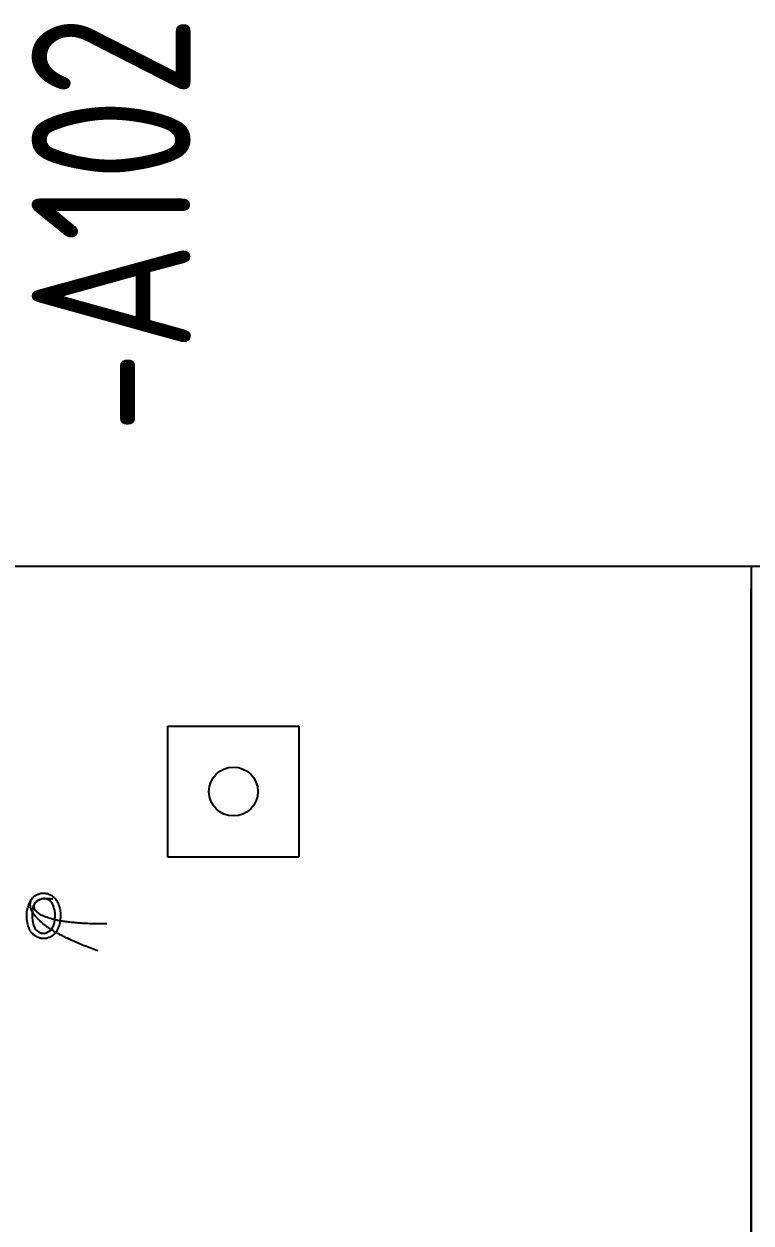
# Model space of a CAD drawing. Extents: x 430 to 1632, y -19 to 271.
# Drawn here: x 554.48 to 570.5, y 235.01 to 261.44 of the extents above; entities that cross this region are included whole.
import ezdxf

# ---------------------------------------------------------------- set-up
doc = ezdxf.new("R2010")
doc.units = 0
doc.header["$LTSCALE"] = 5
doc.header["$MEASUREMENT"] = 0
doc.layers.get('0').update_dxf_attribs({"linetype": 'CONTINUOUS'})
doc.styles.add('DIN', font='DIN.shx', dxfattribs={"width": 0.85})

msp = doc.modelspace()

# ---------------------------------------------------------------- linework, layer by layer
at = {"color": 7, "linetype": 'Continuous'}
msp.add_line((514.272, 249.49), (599.075, 249.49), dxfattribs=at)
at = {"linetype": 'Continuous'}
for p, q in [((542.455, 249.49), (570.496, 249.49)), ((570.496, 249.49), (570.496, 177.546)), ((557.651, 243.077), (557.651, 245.966)), ((557.651, 245.966), (560.54, 245.966)), ((560.54, 245.966), (560.54, 243.077)), ((560.54, 243.077), (557.651, 243.077))]:
    msp.add_line(p, q, dxfattribs=at)
msp.add_line((570.496, 177.561), (570.496, 248.992))
for points in [[(554.55, 241.677), (554.547, 241.705), (554.544, 241.733), (554.543, 241.762), (554.543, 241.79), (554.544, 241.819), (554.546, 241.848), (554.549, 241.877), (554.553, 241.906), (554.559, 241.934), (554.566, 241.963), (554.574, 241.992), (554.583, 242.021), (554.594, 242.049), (554.606, 242.076), (554.62, 242.102), (554.627, 242.115), (554.635, 242.128), (554.643, 242.14), (554.651, 242.152), (554.66, 242.163), (554.67, 242.174), (554.679, 242.185), (554.69, 242.195), (554.7, 242.205), (554.711, 242.214), (554.723, 242.223)], [(556.106, 241.013), (556.067, 241.027), (556.028, 241.041), (555.99, 241.055), (555.952, 241.069), (555.915, 241.083), (555.879, 241.097), (555.843, 241.111), (555.809, 241.125), (555.774, 241.139), (555.74, 241.152), (555.707, 241.166), (555.675, 241.18), (555.643, 241.194), (555.611, 241.207), (555.581, 241.221), (555.551, 241.234), (555.521, 241.248), (555.492, 241.261), (555.463, 241.275), (555.436, 241.288), (555.408, 241.301), (555.382, 241.315), (555.355, 241.328), (555.33, 241.341), (555.305, 241.354), (555.28, 241.367), (555.256, 241.38), (555.232, 241.393), (555.209, 241.406), (555.187, 241.419), (555.165, 241.432), (555.144, 241.445), (555.123, 241.457), (555.102, 241.47), (555.082, 241.482), (555.063, 241.495), (555.044, 241.507), (555.026, 241.52), (555.008, 241.532), (554.99, 241.544), (554.957, 241.569), (554.925, 241.593), (554.895, 241.616), (554.867, 241.64), (554.84, 241.663), (554.816, 241.686), (554.793, 241.708), (554.771, 241.731), (554.752, 241.753), (554.733, 241.774), (554.717, 241.795), (554.702, 241.816), (554.688, 241.837), (554.676, 241.857), (554.665, 241.877), (554.655, 241.896), (554.647, 241.915), (554.64, 241.934), (554.634, 241.952), (554.629, 241.97), (554.626, 241.988), (554.624, 242.005), (554.622, 242.021), (554.622, 242.037), (554.623, 242.053), (554.625, 242.068), (554.628, 242.083), (554.632, 242.098), (554.636, 242.112), (554.642, 242.125), (554.648, 242.138), (554.655, 242.15), (554.663, 242.162), (554.671, 242.174), (554.68, 242.185), (554.69, 242.195), (554.7, 242.205), (554.711, 242.214), (554.723, 242.223), (554.734, 242.231), (554.747, 242.239), (554.759, 242.246), (554.773, 242.252), (554.786, 242.258), (554.8, 242.263), (554.814, 242.268), (554.828, 242.272), (554.842, 242.276), (554.857, 242.279), (554.871, 242.281), (554.886, 242.282), (554.901, 242.283), (554.916, 242.284), (554.93, 242.283), (554.945, 242.282), (554.96, 242.281), (554.974, 242.278), (554.988, 242.275), (555.003, 242.272), (555.016, 242.267), (555.03, 242.262), (555.043, 242.256), (555.057, 242.25), (555.069, 242.243), (555.082, 242.236), (555.094, 242.228), (555.106, 242.22), (555.118, 242.211), (555.129, 242.201), (555.14, 242.192), (555.15, 242.181), (555.16, 242.171), (555.17, 242.16), (555.18, 242.149), (555.188, 242.137), (555.197, 242.126), (555.205, 242.114), (555.212, 242.102), (555.226, 242.076), (555.238, 242.051), (555.249, 242.024), (555.258, 241.997), (555.266, 241.969), (555.272, 241.941), (555.277, 241.912), (555.281, 241.883), (555.284, 241.855), (555.285, 241.825), (555.286, 241.796), (555.286, 241.768), (555.285, 241.739), (555.283, 241.71), (555.28, 241.682), (555.276, 241.653), (555.27, 241.625), (555.264, 241.598), (555.256, 241.57), (555.247, 241.543), (555.237, 241.516), (555.225, 241.489), (555.212, 241.464), (555.197, 241.439), (555.189, 241.427), (555.181, 241.415), (555.172, 241.404), (555.163, 241.393), (555.153, 241.382), (555.143, 241.372), (555.133, 241.362), (555.122, 241.353), (555.11, 241.344), (555.098, 241.336), (555.086, 241.328), (555.073, 241.321), (555.06, 241.314), (555.047, 241.308), (555.033, 241.302), (555.019, 241.297), (555.005, 241.293), (554.991, 241.289), (554.976, 241.286), (554.961, 241.284), (554.947, 241.282), (554.932, 241.281), (554.917, 241.281), (554.903, 241.282), (554.888, 241.283), (554.874, 241.284), (554.859, 241.287), (554.845, 241.29), (554.831, 241.293), (554.817, 241.298), (554.803, 241.302), (554.79, 241.308), (554.777, 241.314), (554.764, 241.32), (554.751, 241.327), (554.739, 241.334), (554.726, 241.342), (554.715, 241.351), (554.703, 241.36), (554.692, 241.369), (554.681, 241.379), (554.671, 241.389), (554.661, 241.4), (554.652, 241.411), (554.643, 241.422), (554.635, 241.433), (554.627, 241.445), (554.619, 241.458), (554.612, 241.47), (554.606, 241.483), (554.594, 241.51), (554.584, 241.537), (554.575, 241.564), (554.567, 241.592), (554.561, 241.62), (554.555, 241.648), (554.55, 241.677)], [(556.305, 241.603), (556.26, 241.603), (556.216, 241.603), (556.173, 241.604), (556.13, 241.604), (556.089, 241.605), (556.048, 241.606), (556.007, 241.607), (555.968, 241.608), (555.929, 241.61), (555.891, 241.611), (555.854, 241.613), (555.818, 241.615), (555.782, 241.617), (555.747, 241.619), (555.712, 241.622), (555.679, 241.624), (555.646, 241.627), (555.614, 241.63), (555.582, 241.633), (555.551, 241.636), (555.521, 241.639), (555.491, 241.642), (555.463, 241.646), (555.434, 241.649), (555.407, 241.653), (555.38, 241.657), (555.354, 241.661), (555.328, 241.665), (555.303, 241.669), (555.278, 241.673), (555.231, 241.682), (555.187, 241.692), (555.145, 241.701), (555.105, 241.711), (555.067, 241.722), (555.031, 241.732), (554.998, 241.743), (554.967, 241.754), (554.938, 241.766), (554.91, 241.777), (554.885, 241.789), (554.862, 241.801), (554.84, 241.813), (554.821, 241.826), (554.803, 241.838), (554.787, 241.851), (554.772, 241.863), (554.759, 241.876), (554.748, 241.888), (554.738, 241.901), (554.729, 241.914), (554.722, 241.926), (554.717, 241.939), (554.712, 241.951), (554.709, 241.963), (554.708, 241.975), (554.707, 241.987), (554.707, 241.999), (554.709, 242.011), (554.711, 242.022), (554.715, 242.033), (554.719, 242.044), (554.725, 242.054), (554.731, 242.065), (554.738, 242.074), (554.745, 242.084), (554.754, 242.093), (554.763, 242.102), (554.772, 242.11), (554.782, 242.118), (554.793, 242.125), (554.804, 242.132), (554.815, 242.139), (554.827, 242.144), (554.838, 242.15), (554.851, 242.154), (554.863, 242.158), (554.875, 242.162), (554.888, 242.165), (554.901, 242.167), (554.913, 242.168), (554.926, 242.169), (554.938, 242.169), (554.95, 242.168), (554.962, 242.167), (554.974, 242.164), (554.985, 242.161), (554.996, 242.157), (555.007, 242.152), (555.017, 242.146), (555.027, 242.14), (555.037, 242.133), (555.046, 242.125), (555.055, 242.116), (555.063, 242.107), (555.079, 242.088), (555.093, 242.066), (555.106, 242.044), (555.117, 242.02), (555.127, 241.995), (555.136, 241.971), (555.143, 241.946), (555.149, 241.921), (555.153, 241.897), (555.157, 241.873), (555.159, 241.849), (555.16, 241.825), (555.161, 241.801), (555.16, 241.778), (555.159, 241.754), (555.158, 241.73), (555.153, 241.681), (555.149, 241.656), (555.145, 241.632), (555.14, 241.607), (555.134, 241.584), (555.126, 241.56), (555.117, 241.538), (555.106, 241.516), (555.094, 241.495), (555.079, 241.476), (555.071, 241.467), (555.062, 241.458), (555.053, 241.449), (555.044, 241.441), (555.034, 241.434), (555.023, 241.427), (555.012, 241.42), (555.001, 241.414), (554.99, 241.409), (554.978, 241.404), (554.966, 241.4), (554.954, 241.397), (554.942, 241.394), (554.93, 241.393), (554.918, 241.392), (554.905, 241.392), (554.893, 241.392), (554.881, 241.394), (554.869, 241.397), (554.857, 241.4), (554.846, 241.404), (554.834, 241.409), (554.823, 241.415), (554.812, 241.421), (554.802, 241.428), (554.792, 241.435), (554.782, 241.443), (554.772, 241.451), (554.763, 241.46), (554.755, 241.469), (554.747, 241.479), (554.739, 241.489), (554.726, 241.51), (554.715, 241.531), (554.705, 241.554), (554.697, 241.577), (554.691, 241.601), (554.686, 241.625), (554.682, 241.649), (554.679, 241.673), (554.676, 241.697), (554.674, 241.721), (554.673, 241.744), (554.672, 241.792), (554.674, 241.841), (554.678, 241.89), (554.68, 241.915), (554.684, 241.94), (554.689, 241.964), (554.695, 241.988), (554.703, 242.012), (554.713, 242.034), (554.725, 242.055), (554.731, 242.065), (554.738, 242.075), (554.746, 242.085), (554.754, 242.094), (554.763, 242.102), (554.773, 242.111), (554.783, 242.119), (554.794, 242.126), (554.806, 242.133), (554.819, 242.139), (554.832, 242.145), (554.846, 242.15), (554.861, 242.155), (554.877, 242.159), (554.894, 242.162), (554.911, 242.165), (554.93, 242.167), (554.95, 242.168), (554.97, 242.168), (554.992, 242.168), (555.014, 242.167), (555.038, 242.165), (555.063, 242.163), (555.088, 242.159), (555.115, 242.155)]]:
    msp.add_lwpolyline(points, dxfattribs=at)
msp.add_circle((559.096, 244.522), 0.538, dxfattribs=at)

# ---------------------------------------------------------------- texts
at = {"color": 3, "style": 'DIN', "width": 0.8}
msp.add_text('-A102', height=3.5, rotation=90, dxfattribs=at).set_placement((558.152, 252.415))

doc.saveas('drawing.dxf')
